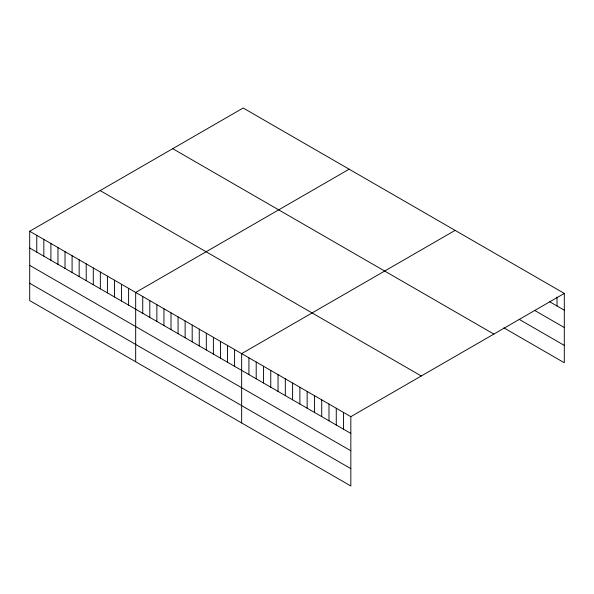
<?xml version="1.0" encoding="UTF-8"?>
<svg xmlns="http://www.w3.org/2000/svg" width="594" height="594" viewBox="0 0 594 594"><rect width="100%" height="100%" fill="white"/><g stroke="black" fill="none" stroke-linecap="round" stroke-linejoin="round"><path stroke-width="0.89" d="M29.7 231.252L350.831 416.661L350.831 485.989L29.7 300.586L29.7 231.252L243.169 108.011L564.3 293.414L564.3 362.748L503.883 327.866M349.138 169.193L135.677 292.434L135.677 361.768M455.115 230.375L241.647 353.623L241.647 422.95M350.831 416.661L564.3 293.414M549.74 301.782L564.3 310.187M535.187 310.721L564.3 327.532M519.171 319.349L564.3 345.404M172.72 148.678L493.859 334.08M100.141 190.585L421.28 375.987M29.7 248.025L350.831 433.427M29.7 265.37L350.831 450.772M29.7 283.241L350.831 468.644M557.024 297.156L557.024 305.984M343.555 412.459L343.555 429.224M336.271 408.256L336.271 425.022M328.994 404.054L328.994 420.819M321.718 399.851L321.718 416.617M314.434 395.649L314.434 412.414M307.157 391.446L307.157 408.212M299.881 387.243L299.881 404.017M292.597 383.041L292.597 399.814M285.32 378.838L285.32 395.611M278.044 374.636L278.044 391.409M270.76 370.433L270.76 387.206M263.484 366.231L263.484 383.004M256.207 362.028L256.207 378.801M248.923 357.826L248.923 374.599M234.585 349.539L234.585 366.312M227.517 345.463L227.517 362.236M220.456 341.387L220.456 358.16M213.387 337.303L213.387 354.076M206.326 333.227L206.326 350M199.257 329.15L199.257 345.916M192.196 325.067L192.196 341.84M185.128 320.99L185.128 337.763M178.066 316.914L178.066 333.68M170.998 312.83L170.998 329.603M163.937 308.754L163.937 325.527M156.868 304.677L156.868 321.443M149.807 300.594L149.807 317.367M142.738 296.517L142.738 313.29M128.608 288.357L128.608 305.13M121.547 284.281L121.547 301.054M114.479 280.197L114.479 296.97M107.417 276.121L107.417 292.894M100.349 272.045L100.349 288.818M93.288 267.961L93.288 284.734M86.219 263.885L86.219 280.658M79.158 259.808L79.158 276.581M72.089 255.724L72.089 272.498M65.028 251.648L65.028 268.421M57.96 247.572L57.96 264.345M50.898 243.488L50.898 260.261M43.83 239.412L43.83 256.185M36.769 235.335L36.769 252.108"/></g></svg>
